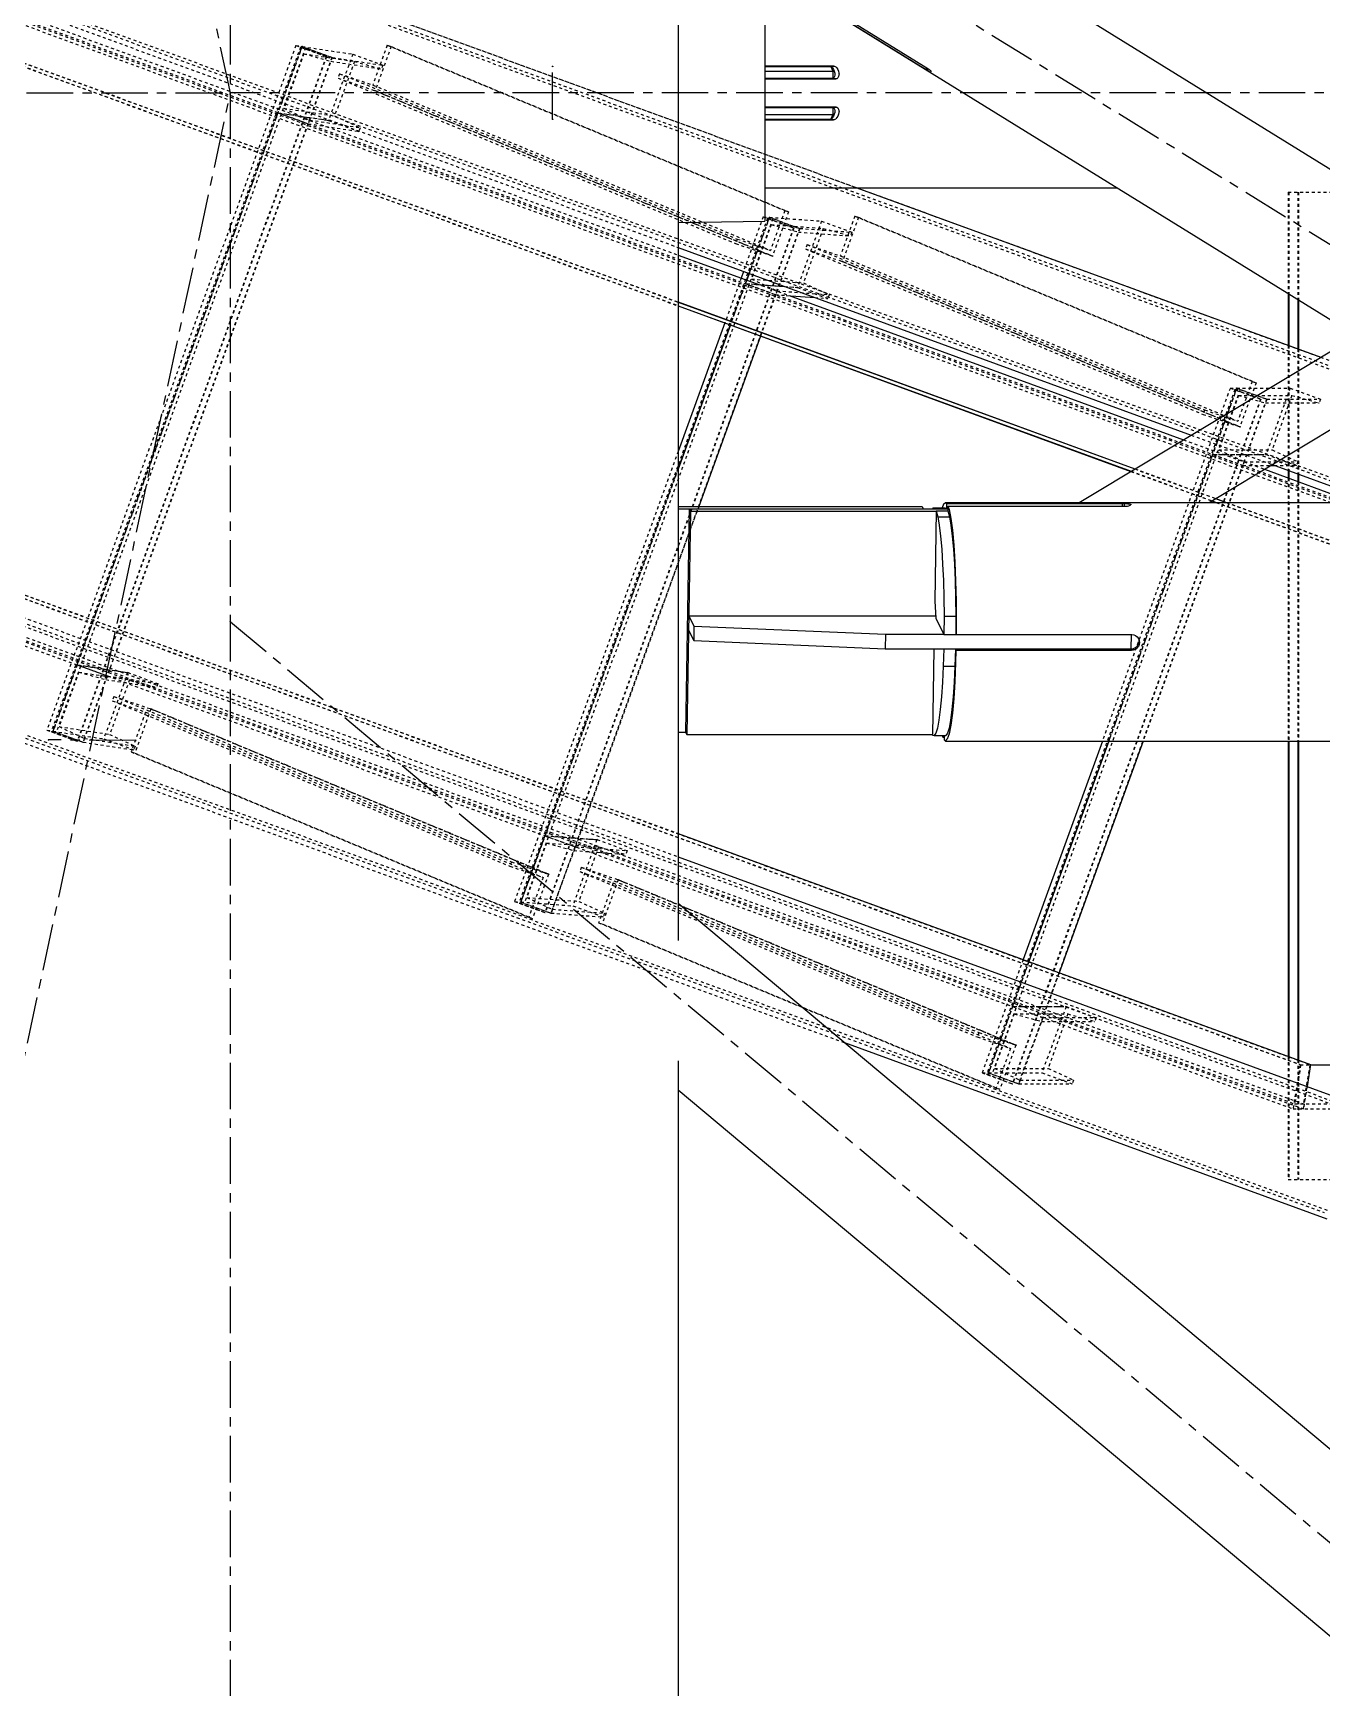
# Model space of a CAD drawing. Header units: millimetres. Extents: x 5143 to 30813, y 232 to 21408.
# Drawn here: x 23396.4 to 23615.8, y 3988.8 to 4270.4 of the extents above; entities that cross this region are included whole.
import ezdxf

# ---------------------------------------------------------------- set-up
doc = ezdxf.new("R2010")
doc.units = ezdxf.units.MM
doc.header["$LTSCALE"] = 0.25
for name, pattern in [('CENTER', [50.8, 31.75, -6.35, 6.35, -6.35]), ('XKITLINE00', [0]), ('XKITLINE02', [4, 2, -2]), ('XKITLINE03', [6, 3, -1, 1, -1])]:
    doc.linetypes.add(name, pattern=pattern)

msp = doc.modelspace()

# ---------------------------------------------------------------- linework, layer by layer
at = {"color": 8, "linetype": 'CENTER'}
for p, q in [((23430, 3985.69), (23430, 5629.8)), ((23430, 4260.27), (23255, 5080.27)), ((23430, 4350.27), (23720.98, 4170.27)), ((23484.84, 4255.77), (23484.84, 4264.77)), ((22899.99, 4260.27), (23429.99, 4260.27)), ((23255, 3440.27), (23430, 4260.27)), ((23689.14, 4260.27), (23430, 4260.27)), ((23430, 4170.27), (25173.61, 2710.27)), ((23413.9, 4150.03), (23399.07, 4150.17))]:
    msp.add_line(p, q, dxfattribs=at)
at = {"color": 8, "linetype": 'XKITLINE00'}
for p, q in [((23506.2, 4402.03), (23506.2, 4116.03)), ((23538.85, 4295.75), (23658.68, 4221.62)), ((23520.96, 4276.53), (23520.96, 4238.44)), ((23527.07, 4277.42), (23646.9, 4203.29)), ((23527.36, 4277.26), (23548.31, 4264.3)), ((23527.76, 4277.36), (23548.72, 4264.39)), ((23520.96, 4264.87), (23532.64, 4264.87)), ((23520.96, 4264.77), (23532.18, 4264.77)), ((23520.96, 4263.97), (23532.56, 4263.97)), ((23531.92, 4264.87), (23532.11, 4264.83)), ((23532.11, 4264.83), (23532.83, 4264.83)), ((23532.11, 4264.83), (23532.3, 4264.7)), ((23532.18, 4264.77), (23532.56, 4263.97)), ((23532.3, 4264.7), (23532.49, 4264.5)), ((23532.49, 4264.5), (23532.65, 4264.23)), ((23532.56, 4263.97), (23532.56, 4262.77)), ((23532.64, 4264.87), (23532.83, 4264.83)), ((23532.65, 4264.23), (23532.78, 4263.93)), ((23532.78, 4263.93), (23532.85, 4263.62)), ((23532.83, 4264.83), (23533.02, 4264.7)), ((23532.85, 4263.62), (23532.88, 4263.32)), ((23533.02, 4264.7), (23533.21, 4264.5)), ((23533.21, 4264.5), (23533.37, 4264.23)), ((23533.37, 4264.23), (23533.49, 4263.93)), ((23533.49, 4263.93), (23533.57, 4263.62)), ((23533.57, 4263.62), (23533.59, 4263.43)), ((23548.31, 4264.3), (23548.54, 4264.16)), ((23548.47, 4264.55), (23548.32, 4264.3)), ((23548.7, 4264.41), (23548.54, 4264.16)), ((23548.54, 4264.16), (23548.76, 4264.03)), ((23548.72, 4264.39), (23548.93, 4264.25)), ((23548.76, 4264.03), (23548.94, 4263.91)), ((23548.93, 4264.25), (23549.09, 4264.12)), ((23548.94, 4263.91), (23549.05, 4263.85)), ((23549.05, 4263.85), (23549.09, 4263.84)), ((23549.09, 4264.12), (23549.2, 4264)), ((23549.09, 4263.84), (23549.19, 4263.85)), ((23549.23, 4263.91), (23549.19, 4263.85)), ((23549.2, 4264), (23549.23, 4263.91)), ((23520.96, 4262.77), (23532.56, 4262.77)), ((23520.96, 4262.67), (23533.06, 4262.67)), ((23532.37, 4262.67), (23532.54, 4262.72)), ((23532.54, 4262.72), (23532.69, 4262.85)), ((23532.54, 4262.72), (23533.23, 4262.72)), ((23532.81, 4263.05), (23532.69, 4262.85)), ((23532.87, 4263.26), (23532.81, 4263.05)), ((23532.88, 4263.32), (23532.87, 4263.26)), ((23533.06, 4262.67), (23533.23, 4262.72)), ((23533.23, 4262.72), (23533.39, 4262.85)), ((23533.5, 4263.05), (23533.39, 4262.85)), ((23533.58, 4263.32), (23533.5, 4263.05)), ((23533.59, 4263.43), (23533.58, 4263.32)), ((23520.96, 4257.87), (23533.06, 4257.87)), ((23532.37, 4257.87), (23532.54, 4257.83)), ((23533.06, 4257.87), (23533.23, 4257.83)), ((23520.96, 4257.77), (23532.56, 4257.77)), ((23520.96, 4256.58), (23532.56, 4256.58)), ((23520.96, 4255.77), (23532.18, 4255.77)), ((23520.96, 4255.67), (23532.64, 4255.67)), ((23531.92, 4255.67), (23532.11, 4255.72)), ((23532.11, 4255.72), (23532.3, 4255.85)), ((23532.11, 4255.72), (23532.83, 4255.72)), ((23532.56, 4256.58), (23532.18, 4255.77)), ((23532.49, 4256.05), (23532.3, 4255.85)), ((23532.65, 4256.32), (23532.49, 4256.05)), ((23532.54, 4257.83), (23533.23, 4257.83)), ((23532.54, 4257.83), (23532.69, 4257.7)), ((23532.56, 4257.77), (23532.56, 4256.58)), ((23532.64, 4255.67), (23532.83, 4255.72)), ((23532.78, 4256.62), (23532.65, 4256.32)), ((23532.69, 4257.7), (23532.81, 4257.5)), ((23532.85, 4256.93), (23532.78, 4256.62)), ((23532.81, 4257.5), (23532.87, 4257.29)), ((23532.83, 4255.72), (23533.02, 4255.85)), ((23532.88, 4257.23), (23532.85, 4256.93)), ((23532.87, 4257.29), (23532.88, 4257.23)), ((23533.21, 4256.05), (23533.02, 4255.85)), ((23533.37, 4256.32), (23533.21, 4256.05)), ((23533.23, 4257.83), (23533.39, 4257.7)), ((23533.49, 4256.62), (23533.37, 4256.32)), ((23533.39, 4257.7), (23533.5, 4257.5)), ((23533.57, 4256.93), (23533.49, 4256.62)), ((23533.5, 4257.5), (23533.58, 4257.23)), ((23533.59, 4257.12), (23533.57, 4256.93)), ((23533.58, 4257.23), (23533.59, 4257.12)), ((23520.96, 4244.12), (23580.89, 4244.12)), ((23506.2, 4238.21), (23520.96, 4238.44)), ((23574.44, 4190.57), (23621.65, 4218.91)), ((23596.59, 4190.57), (23632.56, 4212.16)), ((23551.37, 4190.27), (23551.69, 4190.57)), ((23551.69, 4190.57), (23655, 4190.57)), ((23551.69, 4190.57), (23551.89, 4190.38)), ((23551.89, 4190.38), (23551.88, 4189.56)), ((23551.89, 4190.38), (23581.77, 4190.38)), ((23581.77, 4190.38), (23581.76, 4189.91)), ((23581.77, 4190.38), (23582.12, 4190.38)), ((23582.12, 4190.38), (23582.11, 4189.91)), ((23582.12, 4190.38), (23582.46, 4190.37)), ((23582.46, 4190.37), (23582.75, 4190.35)), ((23582.75, 4190.35), (23582.99, 4190.32)), ((23582.99, 4190.32), (23583.16, 4190.3)), ((23583.16, 4190.3), (23583.23, 4190.27)), ((23506.2, 4189.85), (23547.72, 4189.85)), ((23506.2, 4189.5), (23547.9, 4189.5)), ((23508.07, 4189.5), (23507.45, 4151.49)), ((23508.29, 4189.06), (23507.68, 4151.05)), ((23508.07, 4189.5), (23508.29, 4189.06)), ((23508.07, 4189.5), (23552.12, 4189.5)), ((23508.29, 4189.06), (23550.12, 4189.06)), ((23547.72, 4189.85), (23547.9, 4189.5)), ((23549.6, 4189.64), (23549.51, 4189.5)), ((23549.6, 4189.64), (23551.59, 4189.64)), ((23549.6, 4189.64), (23549.89, 4189.55)), ((23550.12, 4189.12), (23549.87, 4173.75)), ((23549.89, 4189.55), (23551.89, 4189.55)), ((23549.89, 4189.55), (23549.89, 4189.5)), ((23550.12, 4189.12), (23552.11, 4189.12)), ((23550.12, 4189.12), (23550.39, 4188.14)), ((23550.39, 4188.14), (23552.38, 4188.14)), ((23550.39, 4188.14), (23550.64, 4186.71)), ((23551.37, 4190.27), (23551.16, 4189.64)), ((23551.59, 4189.64), (23551.89, 4189.55)), ((23551.89, 4189.55), (23551.89, 4189.5)), ((23552.11, 4189.12), (23552.38, 4188.14)), ((23552.13, 4189.91), (23552.12, 4189.09)), ((23552.13, 4189.91), (23582.01, 4189.91)), ((23552.13, 4189.91), (23552.32, 4189.35)), ((23552.32, 4189.35), (23552.61, 4187.86)), ((23552.38, 4188.14), (23552.63, 4186.71)), ((23552.61, 4187.86), (23552.88, 4185.83)), ((23582.01, 4189.91), (23582.35, 4189.92)), ((23582.35, 4189.92), (23582.66, 4189.96)), ((23582.66, 4189.96), (23582.92, 4190.01)), ((23582.92, 4190.01), (23583.11, 4190.09)), ((23583.11, 4190.09), (23583.22, 4190.17)), ((23583.23, 4190.27), (23583.22, 4190.17)), ((23550.64, 4186.71), (23550.86, 4184.85)), ((23550.86, 4184.85), (23551.06, 4182.62)), ((23552.63, 4186.71), (23552.85, 4184.85)), ((23552.85, 4184.85), (23553.05, 4182.62)), ((23552.88, 4185.83), (23553.1, 4183.32)), ((23551.06, 4182.62), (23551.22, 4180.08)), ((23553.05, 4182.62), (23553.21, 4180.08)), ((23553.1, 4183.32), (23553.29, 4180.42)), ((23551.22, 4180.08), (23551.34, 4177.28)), ((23553.21, 4180.08), (23553.33, 4177.28)), ((23553.29, 4180.42), (23553.42, 4177.22)), ((23551.34, 4177.28), (23551.42, 4174.31)), ((23553.33, 4177.28), (23553.41, 4174.31)), ((23553.42, 4177.22), (23553.51, 4173.8)), ((23549.87, 4173.75), (23550.05, 4170.85)), ((23551.42, 4174.31), (23551.46, 4171.23)), ((23553.41, 4174.31), (23553.45, 4171.23)), ((23553.51, 4173.8), (23553.53, 4170.27)), ((23508, 4171.29), (23507.96, 4168.83)), ((23508, 4171.29), (23508.9, 4169.54)), ((23508, 4171.29), (23550.03, 4171.29)), ((23550.05, 4170.85), (23551.45, 4168.12)), ((23551.46, 4171.23), (23551.45, 4168.12)), ((23551.46, 4171.23), (23553.45, 4171.23)), ((23553.45, 4171.23), (23553.44, 4168.12)), ((23507.96, 4168.83), (23508.86, 4167.08)), ((23508.9, 4169.54), (23508.86, 4167.08)), ((23508.9, 4169.54), (23541.49, 4168.13)), ((23541.49, 4168.13), (23541.45, 4165.67)), ((23541.49, 4168.13), (23551.44, 4168.13)), ((23551.45, 4168.12), (23553.44, 4168.12)), ((23553.44, 4168.22), (23553.52, 4168.08)), ((23553.44, 4168.13), (23553.49, 4168.13)), ((23553.53, 4170.27), (23553.52, 4168.08)), ((23553.52, 4168.08), (23583.39, 4168.08)), ((23583.31, 4168.08), (23583.27, 4165.67)), ((23583.39, 4168.08), (23583.74, 4168.03)), ((23583.74, 4168.03), (23584.06, 4167.9)), ((23584.06, 4167.9), (23584.34, 4167.68)), ((23508.86, 4167.08), (23541.45, 4165.67)), ((23541.45, 4165.67), (23551.4, 4165.67)), ((23549.74, 4165.67), (23549.5, 4150.99)), ((23551.41, 4165.66), (23551.32, 4162.72)), ((23551.4, 4165.67), (23551.41, 4165.66)), ((23551.41, 4165.67), (23583.27, 4165.67)), ((23551.41, 4165.66), (23553.4, 4165.66)), ((23553.4, 4165.66), (23553.31, 4162.72)), ((23553.4, 4165.67), (23553.4, 4165.66)), ((23553.4, 4165.63), (23583.24, 4165.63)), ((23553.4, 4165.57), (23553.47, 4165.42)), ((23553.47, 4165.42), (23553.42, 4163.33)), ((23553.47, 4165.42), (23583.35, 4165.42)), ((23581.61, 4165.67), (23581.61, 4165.63)), ((23583.24, 4165.63), (23583.59, 4165.67)), ((23583.24, 4165.63), (23583.35, 4165.42)), ((23583.35, 4165.42), (23583.7, 4165.46)), ((23583.59, 4165.67), (23583.92, 4165.8)), ((23583.59, 4165.67), (23583.7, 4165.46)), ((23583.7, 4165.46), (23584.03, 4165.6)), ((23583.92, 4165.8), (23584.2, 4166.01)), ((23584.03, 4165.6), (23584.31, 4165.8)), ((23584.42, 4166.28), (23584.2, 4166.01)), ((23584.53, 4166.07), (23584.31, 4165.8)), ((23584.34, 4167.68), (23584.55, 4167.4)), ((23584.57, 4166.6), (23584.42, 4166.28)), ((23584.5, 4167.47), (23584.58, 4167.28)), ((23584.67, 4166.39), (23584.53, 4166.07)), ((23584.55, 4167.4), (23584.68, 4167.08)), ((23584.62, 4166.95), (23584.57, 4166.6)), ((23584.58, 4167.28), (23584.62, 4166.95)), ((23584.73, 4166.75), (23584.67, 4166.39)), ((23584.68, 4167.08), (23584.73, 4166.75)), ((23551.32, 4162.72), (23551.19, 4159.96)), ((23551.32, 4162.72), (23553.31, 4162.72)), ((23553.31, 4162.72), (23553.18, 4159.96)), ((23553.42, 4163.33), (23553.29, 4160.12)), ((23551.19, 4159.96), (23551.02, 4157.47)), ((23553.18, 4159.96), (23553.01, 4157.47)), ((23553.29, 4160.12), (23553.1, 4157.23)), ((23551.02, 4157.47), (23550.82, 4155.31)), ((23553.01, 4157.47), (23552.81, 4155.31)), ((23553.1, 4157.23), (23552.88, 4154.72)), ((23550.82, 4155.31), (23550.59, 4153.53)), ((23552.81, 4155.31), (23552.58, 4153.53)), ((23552.88, 4154.72), (23552.61, 4152.69)), ((23506.2, 4151.49), (23507.45, 4151.49)), ((23507.45, 4151.49), (23507.68, 4151.05)), ((23507.68, 4151.05), (23549.5, 4151.05)), ((23549.5, 4150.99), (23549.79, 4150.9)), ((23550.07, 4151.3), (23549.79, 4150.9)), ((23549.79, 4150.9), (23551.78, 4150.9)), ((23550.34, 4152.18), (23550.07, 4151.3)), ((23550.59, 4153.53), (23550.34, 4152.18)), ((23551.16, 4150.9), (23551.25, 4150.64)), ((23551.25, 4150.9), (23551.25, 4150.64)), ((23551.5, 4150.9), (23551.49, 4150.17)), ((23552.06, 4151.3), (23551.78, 4150.9)), ((23552.32, 4151.2), (23552.01, 4150.28)), ((23552.33, 4152.18), (23552.06, 4151.3)), ((23552.61, 4152.69), (23552.32, 4151.2)), ((23552.58, 4153.53), (23552.33, 4152.18)), ((23551.25, 4150.64), (23551.5, 4150.64)), ((23551.49, 4150.17), (23551.69, 4149.97)), ((23551.69, 4149.97), (23552.01, 4150.28)), ((23551.69, 4149.97), (24815.88, 4149.97)), ((23506.2, 4122.36), (25161.51, 2736.29)), ((23506.2, 4095.57), (23506.2, 3985.69)), ((23506.2, 4090.58), (25130.68, 2730.33))]:
    msp.add_line(p, q, dxfattribs=at)
at = {"color": 3, "linetype": 'XKITLINE02'}
for p, q in [((23386.22, 4298.19), (23640.55, 4205.23)), ((23386.36, 4299.04), (23629.34, 4210.23)), ((23386.39, 4297.56), (23641, 4204.5)), ((23386.67, 4298.93), (23536.61, 4244.12)), ((23374.53, 4279.26), (23628.3, 4186.52)), ((23374.64, 4280.08), (23628.32, 4187.37)), ((23375.58, 4279.45), (23629.86, 4186.53)), ((23375.86, 4280.3), (23506.2, 4232.67)), ((23382.93, 4279), (23506.2, 4233.95)), ((23383.08, 4279.85), (23636.72, 4187.15)), ((23383.44, 4280.28), (23637.4, 4187.47)), ((23372.91, 4272.73), (23506.2, 4224.02)), ((23372.96, 4272.74), (23506.2, 4224.05)), ((23374.07, 4272.94), (23506.2, 4224.66)), ((23374.13, 4272.95), (23506.2, 4224.69)), ((23441.17, 4268.32), (23398.78, 4151.81)), ((23441.92, 4268.07), (23399.53, 4151.56)), ((23442.21, 4268.16), (23399.82, 4151.65)), ((23442.77, 4267.94), (23400.38, 4151.43)), ((23446.32, 4266.44), (23403.93, 4149.93)), ((23446.38, 4266.43), (23403.99, 4149.92)), ((23442.21, 4268.16), (23438.1, 4256.89)), ((23442.5, 4266.92), (23439.12, 4257.65)), ((23441.17, 4268.32), (23446.32, 4266.44)), ((23441.17, 4268.32), (23442.21, 4268.16)), ((23441.92, 4268.07), (23442.77, 4267.94)), ((23441.92, 4268.07), (23446.38, 4266.43)), ((23442.21, 4268.16), (23447.35, 4266.28)), ((23442.21, 4268.16), (23447.35, 4266.28)), ((23442.21, 4268.16), (23450.82, 4266.85)), ((23442.5, 4266.92), (23447.12, 4265.64)), ((23442.5, 4266.92), (23451.11, 4265.61)), ((23442.77, 4267.94), (23447.29, 4266.29)), ((23446.32, 4266.44), (23446.38, 4266.43)), ((23450.82, 4266.85), (23446.72, 4255.58)), ((23450.82, 4266.85), (23455.97, 4264.97)), ((23456.71, 4268.37), (23454.26, 4261.6)), ((23457.34, 4268.16), (23454.62, 4260.64)), ((23456.71, 4268.37), (23457.34, 4268.16)), ((23456.71, 4268.37), (23524.38, 4240.23)), ((23457.34, 4268.16), (23525.01, 4240.02)), ((23447.29, 4266.29), (23404.91, 4149.78)), ((23447.35, 4266.28), (23404.96, 4149.77)), ((23447.35, 4266.28), (23447.12, 4265.64)), ((23447.12, 4265.64), (23455.74, 4264.33)), ((23447.29, 4266.29), (23447.35, 4266.28)), ((23447.35, 4266.28), (23455.97, 4264.97)), ((23451.11, 4265.61), (23447.74, 4256.34)), ((23448.59, 4263.53), (23448.32, 4262.77)), ((23448.59, 4263.53), (23454.26, 4261.6)), ((23448.59, 4263.53), (23516.26, 4235.39)), ((23451.11, 4265.61), (23455.74, 4264.33)), ((23455.97, 4264.97), (23455.74, 4264.33)), ((23448.32, 4262.77), (23454.62, 4260.64)), ((23448.32, 4262.77), (23515.99, 4234.63)), ((23454.26, 4261.6), (23521.92, 4233.46)), ((23454.62, 4260.64), (23522.28, 4232.5)), ((23438.1, 4256.89), (23443.25, 4255.01)), ((23438.1, 4256.89), (23446.72, 4255.58)), ((23439.12, 4257.65), (23443.48, 4255.65)), ((23439.12, 4257.65), (23447.74, 4256.34)), ((23443.48, 4255.65), (23443.25, 4255.01)), ((23443.48, 4255.65), (23452.1, 4254.33)), ((23446.72, 4255.58), (23451.87, 4253.69)), ((23447.74, 4256.34), (23452.1, 4254.33)), ((23443.25, 4255.01), (23451.87, 4253.69)), ((23452.1, 4254.33), (23451.87, 4253.69)), ((23610.05, 4243.37), (23623.53, 4243.37)), ((23610.05, 4243.37), (23610.05, 4226.08)), ((23610.15, 4243.37), (23610.15, 4226.03)), ((23611.69, 4243.37), (23611.69, 4225.07)), ((23611.78, 4243.37), (23611.78, 4225.02)), ((23521.44, 4238.92), (23479.13, 4122.4)), ((23522.31, 4238.86), (23480, 4122.34)), ((23520.69, 4239.17), (23517.32, 4229.88)), ((23521.75, 4239.09), (23518.28, 4229.53)), ((23521.75, 4239.09), (23518.28, 4229.53)), ((23520.69, 4239.17), (23525.84, 4237.29)), ((23520.69, 4239.17), (23521.75, 4239.09)), ((23521.44, 4238.92), (23522.31, 4238.86)), ((23521.44, 4238.92), (23525.9, 4237.28)), ((23521.75, 4239.09), (23526.9, 4237.21)), ((23521.75, 4239.09), (23526.9, 4237.21)), ((23521.75, 4239.09), (23530.61, 4238.44)), ((23524.38, 4240.23), (23521.92, 4233.46)), ((23525.01, 4240.02), (23522.28, 4232.5)), ((23522.31, 4238.86), (23526.84, 4237.21)), ((23524.38, 4240.23), (23525.01, 4240.02)), ((23530.61, 4238.44), (23526.51, 4227.16)), ((23530.61, 4238.44), (23535.76, 4236.55)), ((23536.25, 4239.3), (23533.8, 4232.53)), ((23536.88, 4239.09), (23534.16, 4231.57)), ((23536.25, 4239.3), (23536.88, 4239.09)), ((23536.25, 4239.3), (23603.92, 4211.16)), ((23536.88, 4239.09), (23604.55, 4210.94)), ((23525.84, 4237.29), (23483.52, 4120.77)), ((23525.9, 4237.28), (23483.58, 4120.77)), ((23526.84, 4237.21), (23484.53, 4120.7)), ((23516.26, 4235.39), (23515.99, 4234.63)), ((23516.26, 4235.39), (23521.92, 4233.46)), ((23522.04, 4237.85), (23518.68, 4228.58)), ((23526.9, 4237.21), (23520.25, 4218.89)), ((23522.04, 4237.85), (23526.67, 4236.57)), ((23522.04, 4237.85), (23530.9, 4237.2)), ((23525.84, 4237.29), (23525.9, 4237.28)), ((23526.9, 4237.21), (23526.67, 4236.57)), ((23526.67, 4236.57), (23535.52, 4235.92)), ((23526.84, 4237.21), (23526.9, 4237.21)), ((23526.9, 4237.21), (23535.76, 4236.55)), ((23530.9, 4237.2), (23527.53, 4227.92)), ((23530.9, 4237.2), (23535.52, 4235.92)), ((23535.76, 4236.55), (23535.52, 4235.92)), ((23515.99, 4234.63), (23522.28, 4232.5)), ((23528.14, 4234.45), (23527.86, 4233.7)), ((23527.86, 4233.7), (23534.16, 4231.57)), ((23527.86, 4233.7), (23595.53, 4205.56)), ((23528.14, 4234.45), (23533.8, 4232.53)), ((23528.14, 4234.45), (23595.8, 4206.31)), ((23533.8, 4232.53), (23601.47, 4204.39)), ((23534.16, 4231.57), (23601.82, 4203.43)), ((23516.91, 4228.75), (23514.14, 4221.12)), ((23517.87, 4228.4), (23515.1, 4220.77)), ((23517.87, 4228.4), (23517.66, 4227.82)), ((23517.66, 4227.82), (23522.8, 4225.93)), ((23517.66, 4227.82), (23519.43, 4227.68)), ((23518.68, 4228.58), (23523.04, 4226.57)), ((23518.68, 4228.58), (23527.53, 4227.92)), ((23519.48, 4227.82), (23525.09, 4225.77)), ((23524.32, 4227.32), (23526.51, 4227.16)), ((23526.51, 4227.16), (23531.66, 4225.28)), ((23527.53, 4227.92), (23531.89, 4225.92)), ((23523.04, 4226.57), (23522.8, 4225.93)), ((23522.8, 4225.93), (23524.58, 4225.8)), ((23523.04, 4226.57), (23531.89, 4225.92)), ((23529.47, 4225.44), (23531.66, 4225.28)), ((23531.89, 4225.92), (23531.66, 4225.28)), ((23610.05, 4217.28), (23610.05, 4195.99)), ((23610.15, 4217.25), (23610.15, 4195.95)), ((23611.69, 4216.68), (23611.69, 4195.39)), ((23611.78, 4216.65), (23611.78, 4195.36)), ((23600.18, 4210.02), (23578.41, 4149.97)), ((23601.27, 4210.02), (23579.5, 4149.97)), ((23601.27, 4210.02), (23597.18, 4198.74)), ((23600.18, 4210.02), (23605.32, 4208.14)), ((23600.18, 4210.02), (23601.27, 4210.02)), ((23601.27, 4210.02), (23606.42, 4208.14)), ((23601.27, 4210.02), (23606.42, 4208.14)), ((23601.27, 4210.02), (23610.36, 4210.02)), ((23603.92, 4211.16), (23601.47, 4204.39)), ((23604.55, 4210.94), (23601.82, 4203.43)), ((23603.92, 4211.16), (23604.55, 4210.94)), ((23610.36, 4210.02), (23606.28, 4198.74)), ((23610.36, 4210.02), (23615.51, 4208.14)), ((23600.93, 4209.78), (23558.69, 4093.26)), ((23601.83, 4209.78), (23559.59, 4093.26)), ((23605.32, 4208.14), (23563.09, 4091.62)), ((23605.39, 4208.14), (23563.15, 4091.62)), ((23606.35, 4208.14), (23564.12, 4091.62)), ((23606.42, 4208.14), (23585.33, 4149.97)), ((23601.56, 4208.78), (23598.2, 4199.5)), ((23600.93, 4209.78), (23601.83, 4209.78)), ((23600.93, 4209.78), (23605.39, 4208.14)), ((23601.56, 4208.78), (23606.18, 4207.5)), ((23601.56, 4208.78), (23610.66, 4208.78)), ((23601.83, 4209.78), (23606.35, 4208.14)), ((23605.32, 4208.14), (23605.39, 4208.14)), ((23606.42, 4208.14), (23606.18, 4207.5)), ((23606.18, 4207.5), (23615.28, 4207.5)), ((23606.35, 4208.14), (23606.42, 4208.14)), ((23606.42, 4208.14), (23615.51, 4208.14)), ((23610.66, 4208.78), (23607.29, 4199.5)), ((23610.66, 4208.78), (23615.28, 4207.5)), ((23615.51, 4208.14), (23615.28, 4207.5)), ((23595.8, 4206.31), (23595.53, 4205.56)), ((23595.53, 4205.56), (23601.82, 4203.43)), ((23595.8, 4206.31), (23601.47, 4204.39)), ((23593.52, 4202.03), (23607.29, 4197)), ((23506.2, 4199.26), (23478.38, 4122.65)), ((23592.2, 4201.24), (23605.97, 4196.21)), ((23597.18, 4198.74), (23602.33, 4196.86)), ((23597.18, 4198.74), (23606.28, 4198.74)), ((23598.2, 4199.5), (23602.56, 4197.5)), ((23598.2, 4199.5), (23607.29, 4199.5)), ((23606.28, 4198.74), (23611.42, 4196.86)), ((23607.29, 4199.5), (23611.65, 4197.5)), ((23506.2, 4196.25), (23479.44, 4122.57)), ((23583.91, 4196.26), (23597.68, 4191.23)), ((23583.94, 4196.28), (23597.71, 4191.25)), ((23602.56, 4197.5), (23602.33, 4196.86)), ((23602.33, 4196.86), (23607.06, 4196.86)), ((23602.56, 4197.5), (23611.65, 4197.5)), ((23607.66, 4196.86), (23611.42, 4196.86)), ((23611.65, 4197.5), (23611.42, 4196.86)), ((23583.25, 4195.86), (23597.02, 4190.83)), ((23583.28, 4195.88), (23597.05, 4190.85)), ((23610.05, 4194.72), (23610.05, 4149.97)), ((23610.15, 4194.68), (23610.15, 4149.97)), ((23611.69, 4194.12), (23611.69, 4149.97)), ((23611.78, 4194.08), (23611.78, 4149.97)), ((23597.73, 4190.57), (23627.02, 4179.87)), ((23597.8, 4190.57), (23627.1, 4179.87)), ((23599.47, 4190.57), (23628.75, 4179.87)), ((23599.54, 4190.57), (23628.82, 4179.87)), ((23358.24, 4187.58), (23612.09, 4094.88)), ((23358.29, 4187.59), (23612.16, 4094.88)), ((23359.35, 4187.81), (23613.75, 4094.91)), ((23359.4, 4187.82), (23506.2, 4134.22)), ((23509.7, 4189.85), (23484.59, 4120.69)), ((23356.46, 4180.25), (23610.87, 4087.35)), ((23356.74, 4181.1), (23611.13, 4088.2)), ((23357.61, 4180.49), (23612.61, 4087.37)), ((23357.74, 4181.31), (23612.63, 4088.23)), ((23365.35, 4180.82), (23619.91, 4087.84)), ((23365.5, 4181.67), (23506.2, 4130.28)), ((23365.51, 4180.19), (23620.34, 4087.12)), ((23362.25, 4162.47), (23616.15, 4069.73)), ((23362.58, 4162.91), (23616.79, 4070.06)), ((23403.92, 4162.93), (23399.82, 4151.65)), ((23403.92, 4162.93), (23409.07, 4161.05)), ((23403.92, 4162.93), (23412.54, 4161.61)), ((23362.1, 4161.62), (23534.52, 4098.64)), ((23404.21, 4161.69), (23400.84, 4152.41)), ((23404.21, 4161.69), (23408.83, 4160.41)), ((23404.21, 4161.69), (23412.83, 4160.38)), ((23412.54, 4161.61), (23408.44, 4150.34)), ((23409.07, 4161.05), (23408.83, 4160.41)), ((23408.83, 4160.41), (23417.45, 4159.09)), ((23409.07, 4161.05), (23417.68, 4159.73)), ((23412.83, 4160.38), (23409.45, 4151.1)), ((23412.54, 4161.61), (23417.68, 4159.73)), ((23412.83, 4160.38), (23417.45, 4159.09)), ((23417.68, 4159.73), (23417.45, 4159.09)), ((23410.18, 4157.56), (23409.91, 4156.81)), ((23409.91, 4156.81), (23477.58, 4128.67)), ((23409.91, 4156.81), (23415.58, 4154.89)), ((23410.18, 4157.56), (23477.85, 4129.42)), ((23410.18, 4157.56), (23416.48, 4155.43)), ((23415.58, 4154.89), (23413.13, 4148.12)), ((23416.48, 4155.43), (23413.76, 4147.91)), ((23415.58, 4154.89), (23483.24, 4126.75)), ((23416.48, 4155.43), (23484.15, 4127.29)), ((23398.78, 4151.81), (23403.93, 4149.93)), ((23398.78, 4151.81), (23399.82, 4151.65)), ((23399.53, 4151.56), (23400.38, 4151.43)), ((23399.53, 4151.56), (23403.99, 4149.92)), ((23399.82, 4151.65), (23404.96, 4149.77)), ((23399.82, 4151.65), (23408.44, 4150.34)), ((23399.82, 4151.65), (23404.96, 4149.77)), ((23400.38, 4151.43), (23404.91, 4149.78)), ((23400.84, 4152.41), (23405.2, 4150.41)), ((23400.84, 4152.41), (23409.45, 4151.1)), ((23409.45, 4151.1), (23413.81, 4149.1)), ((23403.93, 4149.93), (23403.99, 4149.92)), ((23404.91, 4149.78), (23404.96, 4149.77)), ((23405.2, 4150.41), (23404.96, 4149.77)), ((23404.96, 4149.77), (23413.58, 4148.46)), ((23405.2, 4150.41), (23413.81, 4149.1)), ((23408.44, 4150.34), (23413.58, 4148.46)), ((23413.13, 4148.12), (23480.79, 4119.98)), ((23413.13, 4148.12), (23413.76, 4147.91)), ((23413.81, 4149.1), (23413.58, 4148.46)), ((23413.76, 4147.91), (23481.42, 4119.77)), ((23483.53, 4133.85), (23479.44, 4122.57)), ((23483.83, 4132.61), (23480.46, 4123.33)), ((23483.53, 4133.85), (23488.68, 4131.97)), ((23483.53, 4133.85), (23492.39, 4133.19)), ((23483.83, 4132.61), (23488.45, 4131.33)), ((23483.83, 4132.61), (23492.68, 4131.95)), ((23492.39, 4133.19), (23488.3, 4121.92)), ((23488.68, 4131.97), (23488.45, 4131.33)), ((23488.45, 4131.33), (23497.31, 4130.67)), ((23488.68, 4131.97), (23497.54, 4131.31)), ((23492.68, 4131.95), (23489.31, 4122.68)), ((23492.39, 4133.19), (23497.54, 4131.31)), ((23492.68, 4131.95), (23497.31, 4130.67)), ((23497.54, 4131.31), (23497.31, 4130.67)), ((23477.85, 4129.42), (23477.58, 4128.67)), ((23477.58, 4128.67), (23483.24, 4126.75)), ((23477.85, 4129.42), (23484.15, 4127.29)), ((23489.73, 4128.49), (23489.46, 4127.74)), ((23489.73, 4128.49), (23557.39, 4100.35)), ((23489.73, 4128.49), (23496.02, 4126.35)), ((23483.24, 4126.75), (23480.79, 4119.98)), ((23484.15, 4127.29), (23481.42, 4119.77)), ((23489.46, 4127.74), (23557.12, 4099.6)), ((23489.46, 4127.74), (23495.12, 4125.82)), ((23495.12, 4125.82), (23492.67, 4119.05)), ((23496.02, 4126.35), (23493.3, 4118.84)), ((23495.12, 4125.82), (23562.79, 4097.67)), ((23496.02, 4126.35), (23563.69, 4098.21)), ((23480.46, 4123.33), (23484.82, 4121.33)), ((23480.46, 4123.33), (23489.31, 4122.68)), ((23478.38, 4122.65), (23483.52, 4120.77)), ((23478.38, 4122.65), (23479.44, 4122.57)), ((23479.13, 4122.4), (23480, 4122.34)), ((23479.13, 4122.4), (23483.58, 4120.77)), ((23479.44, 4122.57), (23484.59, 4120.69)), ((23479.44, 4122.57), (23484.59, 4120.69)), ((23479.44, 4122.57), (23488.3, 4121.92)), ((23480, 4122.34), (23484.53, 4120.7)), ((23480.79, 4119.98), (23481.42, 4119.77)), ((23483.52, 4120.77), (23483.58, 4120.77)), ((23484.53, 4120.7), (23484.59, 4120.69)), ((23484.82, 4121.33), (23484.59, 4120.69)), ((23484.59, 4120.69), (23493.44, 4120.03)), ((23484.82, 4121.33), (23493.68, 4120.67)), ((23488.3, 4121.92), (23493.44, 4120.03)), ((23489.31, 4122.68), (23493.68, 4120.67)), ((23493.68, 4120.67), (23493.44, 4120.03)), ((23492.67, 4119.05), (23560.33, 4090.91)), ((23492.67, 4119.05), (23493.3, 4118.84)), ((23493.3, 4118.84), (23560.96, 4090.7)), ((23564.93, 4112.77), (23557.94, 4093.5)), ((23565.89, 4112.42), (23559.03, 4093.5)), ((23571.04, 4110.54), (23564.18, 4091.62)), ((23563.12, 4104.77), (23559.03, 4093.5)), ((23563.41, 4103.53), (23560.05, 4094.26)), ((23563.12, 4104.77), (23568.27, 4102.89)), ((23563.12, 4104.77), (23572.22, 4104.77)), ((23563.41, 4103.53), (23568.04, 4102.25)), ((23563.41, 4103.53), (23572.51, 4103.53)), ((23572.22, 4104.77), (23568.13, 4093.5)), ((23572.51, 4103.53), (23569.15, 4094.26)), ((23572.22, 4104.77), (23577.36, 4102.89)), ((23572.51, 4103.53), (23577.13, 4102.25)), ((23557.39, 4100.35), (23557.12, 4099.6)), ((23557.39, 4100.35), (23563.69, 4098.21)), ((23568.27, 4102.89), (23568.04, 4102.25)), ((23568.04, 4102.25), (23577.13, 4102.25)), ((23568.27, 4102.89), (23577.36, 4102.89)), ((23577.36, 4102.89), (23577.13, 4102.25)), ((23557.12, 4099.6), (23562.79, 4097.67)), ((23562.79, 4097.67), (23560.33, 4090.91)), ((23563.69, 4098.21), (23560.96, 4090.7)), ((23610.05, 4096.29), (23610.05, 4075.37)), ((23610.15, 4096.26), (23610.15, 4075.37)), ((23612.06, 4094.87), (23610.85, 4087.37)), ((23612.09, 4094.88), (23610.87, 4087.35)), ((23612.13, 4094.87), (23611.1, 4088.22)), ((23612.16, 4094.88), (23611.13, 4088.2)), ((23611.69, 4095.69), (23611.69, 4075.37)), ((23611.78, 4095.66), (23611.78, 4075.37)), ((23612.06, 4094.87), (24579.35, 4094.87)), ((23612.09, 4094.88), (23612.16, 4094.88)), ((23613.79, 4094.87), (23612.58, 4087.37)), ((23613.72, 4094.87), (23612.6, 4088.22)), ((23613.75, 4094.91), (23612.63, 4088.23)), ((23613.75, 4094.91), (23613.83, 4094.91)), ((23613.79, 4094.87), (23613.82, 4094.87)), ((23557.94, 4093.5), (23563.09, 4091.62)), ((23557.94, 4093.5), (23559.03, 4093.5)), ((23558.69, 4093.26), (23559.59, 4093.26)), ((23558.69, 4093.26), (23563.15, 4091.62)), ((23559.03, 4093.5), (23564.18, 4091.62)), ((23559.03, 4093.5), (23564.18, 4091.62)), ((23559.03, 4093.5), (23568.13, 4093.5)), ((23559.59, 4093.26), (23564.12, 4091.62)), ((23560.05, 4094.26), (23564.41, 4092.26)), ((23560.05, 4094.26), (23569.15, 4094.26)), ((23564.41, 4092.26), (23564.18, 4091.62)), ((23564.41, 4092.26), (23573.51, 4092.26)), ((23568.13, 4093.5), (23573.28, 4091.62)), ((23569.15, 4094.26), (23573.51, 4092.26)), ((23573.51, 4092.26), (23573.28, 4091.62)), ((23560.33, 4090.91), (23560.96, 4090.7)), ((23563.09, 4091.62), (23563.15, 4091.62)), ((23564.12, 4091.62), (23564.18, 4091.62)), ((23564.18, 4091.62), (23573.28, 4091.62)), ((23613.23, 4091.19), (23612.61, 4087.37)), ((23610.85, 4087.37), (24777.99, 4087.37)), ((23610.87, 4087.35), (23612.61, 4087.37)), ((23611.1, 4088.22), (24777.87, 4088.22)), ((23611.13, 4088.2), (23612.63, 4088.23)), ((23610.05, 4075.37), (23631.7, 4075.37))]:
    msp.add_line(p, q, dxfattribs=at)
at = {"color": 1, "linetype": 'XKITLINE03'}
for p, q in [((23399.82, 4151.65), (23442.21, 4268.16)), ((23454.62, 4260.64), (23522.28, 4232.5)), ((23438.1, 4256.89), (23446.72, 4255.58)), ((23479.44, 4122.57), (23521.75, 4239.09)), ((23534.16, 4231.57), (23601.82, 4203.43)), ((23517.66, 4227.82), (23526.51, 4227.16)), ((23559.03, 4093.5), (23601.27, 4210.02)), ((23597.18, 4198.74), (23606.28, 4198.74)), ((23403.92, 4162.93), (23412.54, 4161.61)), ((23484.15, 4127.29), (23416.48, 4155.43)), ((23483.53, 4133.85), (23492.39, 4133.19)), ((23563.69, 4098.21), (23496.02, 4126.35)), ((23563.12, 4104.77), (23572.22, 4104.77))]:
    msp.add_line(p, q, dxfattribs=at)
at = {"color": 7, "linetype": 'XKITLINE00'}
for p, q in [((23536.61, 4244.12), (23615.57, 4215.27)), ((23506.2, 4233.95), (23593.52, 4202.03)), ((23506.2, 4232.67), (23519.48, 4227.82)), ((23517.32, 4229.88), (23516.91, 4228.75)), ((23518.28, 4229.53), (23517.87, 4228.4)), ((23518.28, 4229.53), (23517.87, 4228.4)), ((23519.43, 4227.68), (23524.32, 4227.32)), ((23506.2, 4224.69), (23583.94, 4196.28)), ((23506.2, 4224.66), (23583.91, 4196.26)), ((23524.58, 4225.8), (23529.47, 4225.44)), ((23525.09, 4225.77), (23592.2, 4201.24)), ((23610.05, 4226.08), (23610.05, 4217.28)), ((23610.15, 4226.03), (23610.15, 4217.25)), ((23611.69, 4225.07), (23611.69, 4216.68)), ((23611.78, 4225.02), (23611.78, 4216.65)), ((23506.2, 4224.05), (23583.28, 4195.88)), ((23506.2, 4224.02), (23583.25, 4195.86)), ((23514.14, 4221.12), (23506.2, 4199.26)), ((23515.1, 4220.77), (23506.2, 4196.25)), ((23520.25, 4218.89), (23509.7, 4189.85)), ((23605.97, 4196.21), (23621.39, 4190.57)), ((23607.06, 4196.86), (23607.66, 4196.86)), ((23607.29, 4197), (23624.87, 4190.57)), ((23610.05, 4195.99), (23610.05, 4194.72)), ((23610.15, 4195.95), (23610.15, 4194.68)), ((23611.69, 4195.39), (23611.69, 4194.12)), ((23611.78, 4195.36), (23611.78, 4194.08)), ((23597.02, 4190.83), (23597.73, 4190.57)), ((23597.05, 4190.85), (23597.8, 4190.57)), ((23597.68, 4191.23), (23599.47, 4190.57)), ((23597.71, 4191.25), (23599.54, 4190.57)), ((23578.41, 4149.97), (23564.93, 4112.77)), ((23579.5, 4149.97), (23565.89, 4112.42)), ((23585.33, 4149.97), (23571.04, 4110.54)), ((23610.05, 4149.97), (23610.05, 4096.29)), ((23610.15, 4149.97), (23610.15, 4096.26)), ((23611.69, 4149.97), (23611.69, 4095.69)), ((23611.78, 4149.97), (23611.78, 4095.66)), ((23506.2, 4134.22), (23613.83, 4094.91)), ((23506.2, 4130.28), (23620.69, 4088.46)), ((23534.52, 4098.64), (23616.58, 4068.67)), ((23613.83, 4094.91), (23613.23, 4091.19)), ((23613.82, 4094.87), (23703.37, 4094.87))]:
    msp.add_line(p, q, dxfattribs=at)
at = {"color": 1, "linetype": 'XKITLINE00'}
for centre in [(23442.21, 4268.16), (23454.62, 4260.64), (23438.1, 4256.89), (23446.72, 4255.58), (23521.75, 4239.09), (23522.28, 4232.5), (23534.16, 4231.57), (23517.66, 4227.82), (23526.51, 4227.16), (23601.27, 4210.02), (23601.82, 4203.43), (23597.18, 4198.74), (23606.28, 4198.74), (23403.92, 4162.93), (23412.54, 4161.61), (23416.48, 4155.43), (23399.82, 4151.65), (23483.53, 4133.85), (23492.39, 4133.19), (23484.15, 4127.29), (23496.02, 4126.35), (23479.44, 4122.57), (23563.12, 4104.77), (23572.22, 4104.77), (23563.69, 4098.21), (23559.03, 4093.5)]:
    msp.add_circle(centre, 0.05, dxfattribs=at)
at = {"color": 8, "linetype": 'XKITLINE00'}
for centre in [(23484.84, 4264.77), (23429.99, 4260.27), (23430, 4260.27), (23430, 4260.27), (23430, 4260.27), (23484.84, 4255.77), (23430, 4170.27), (23399.07, 4150.17), (23413.9, 4150.03)]:
    msp.add_circle(centre, 0.05, dxfattribs=at)

doc.saveas('drawing.dxf')
